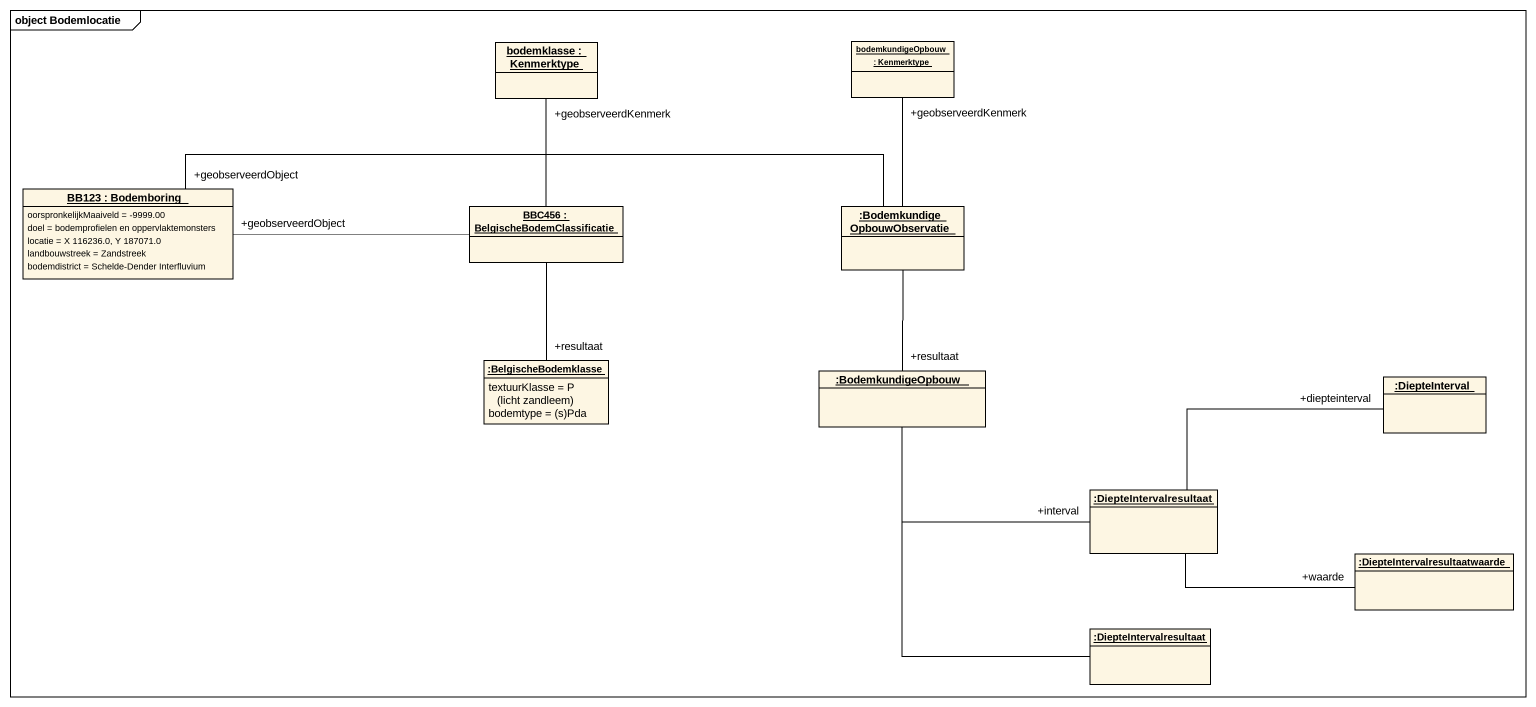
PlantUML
@startuml
mainframe object Bodemlocatie
hide circle
hide empty members
object "bodemklasse : Kenmerktype" as bodemklasse
object "bodemkundigeOpbouw : Kenmerktype" as bodemkundigeOpbouw
object "BB123 : Bodemboring" as BB123 {
  oorspronkelijkMaaiveld = -9999.00
  doel = bodemprofielen en oppervlaktemonsters
  locatie = X 116236.0, Y 187071.0
  landbouwstreek = Zandstreek
  bodemdistrict = Schelde-Dender Interfluvium
}
object "BBC456 : BelgischeBodemClassificatie" as BBC456
object ":BodemkundigeOpbouwObservatie" as BodemkundigeOpbouwObservatie
object ":BelgischeBodemklasse" as BelgischeBodemklasse {
  textuurKlasse = P (licht zandleem)
  bodemtype = (s)Pda
}
object ":BodemkundigeOpbouw" as BodemkundigeOpbouw
object ":DiepteInterval" as DiepteInterval
object ":DiepteIntervalresultaat" as DiepteIntervalresultaat
object ":DiepteIntervalresultaatwaarde" as DiepteIntervalresultaatwaard
object ":DiepteIntervalresultaat" as DiepteIntervalresultaat_2
BB123 "+geobserveerdObject" -right- BBC456
BB123 "+geobserveerdObject" -right- BodemkundigeOpbouwObservatie
BBC456 -up- "+geobserveerdKenmerk" bodemklasse
BBC456 -- "+resultaat" BelgischeBodemklasse
BodemkundigeOpbouwObservatie -up- "+geobserveerdKenmerk" bodemkundigeOpbouw
BodemkundigeOpbouwObservatie -- "+resultaat" BodemkundigeOpbouw
BodemkundigeOpbouw -right- "+interval" DiepteIntervalresultaat
BodemkundigeOpbouw -- DiepteIntervalresultaat_2
DiepteIntervalresultaat -right- "+diepteinterval" DiepteInterval
DiepteIntervalresultaat -right- "+waarde" DiepteIntervalresultaatwaard
@enduml
